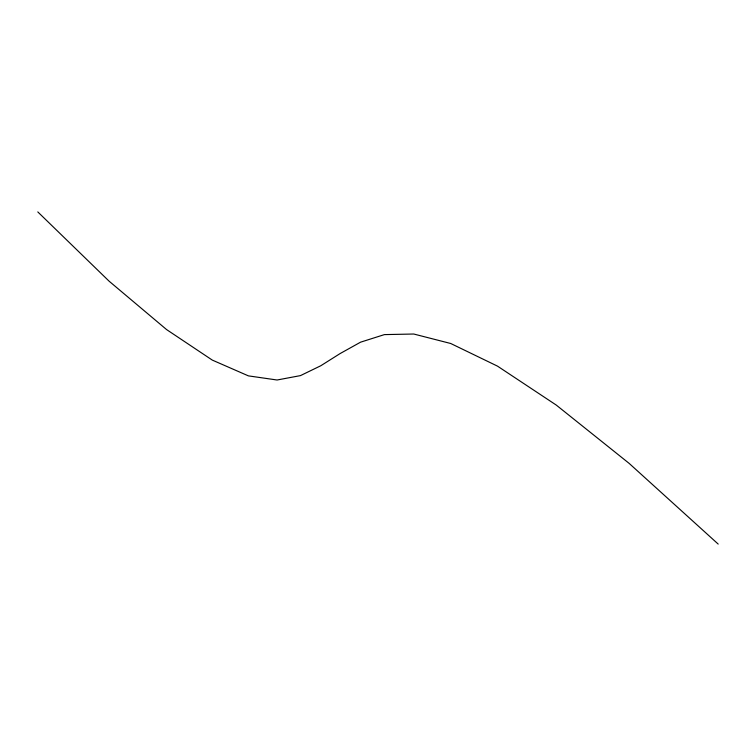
<?xml version="1.0" encoding="UTF-8"?>
<svg xmlns="http://www.w3.org/2000/svg" width="756" height="756" viewBox="0 0 756 756"><rect width="100%" height="100%" fill="white"/><g stroke="black" fill="none" stroke-linecap="round" stroke-linejoin="round"><path stroke-width="1.13" d="M718.2 544.084L629.087 463.334L556.236 405.055L497.505 366.14L450.727 343.498L413.749 334.02L384.417 334.606L360.584 342.166L340.087 353.581L320.771 365.762L300.491 375.6L277.083 380.003L248.403 375.874L212.285 360.092L166.585 329.578L109.138 281.213L37.8 211.916"/></g></svg>
